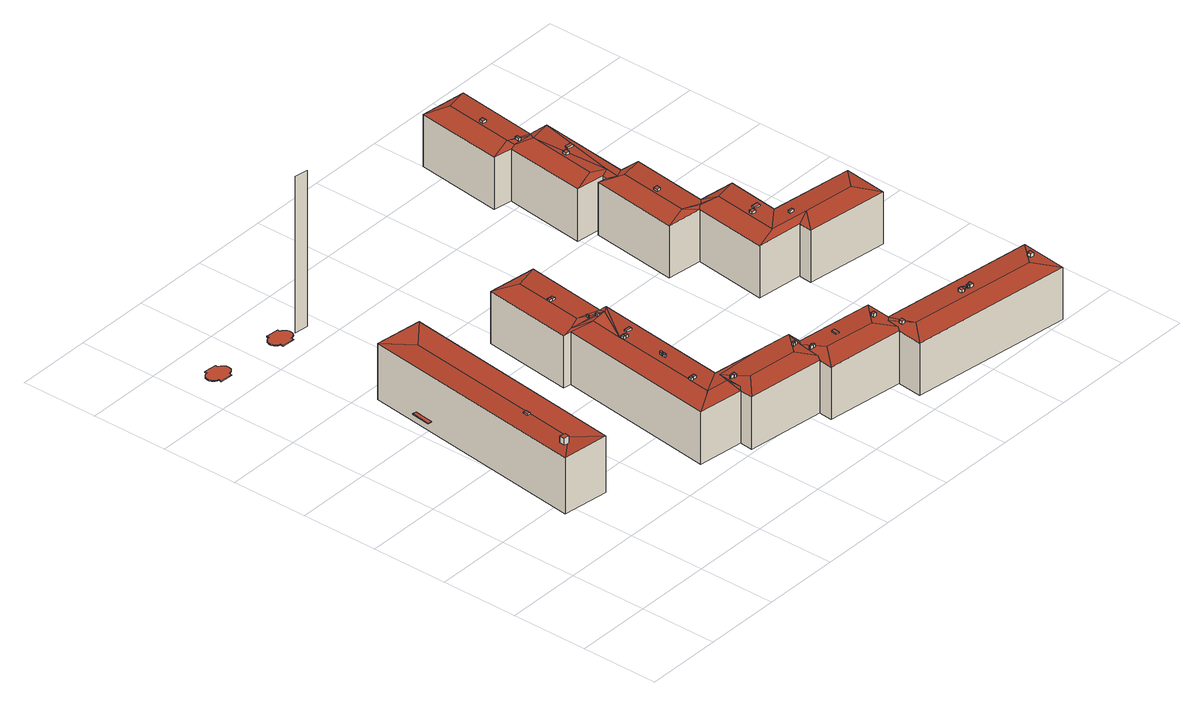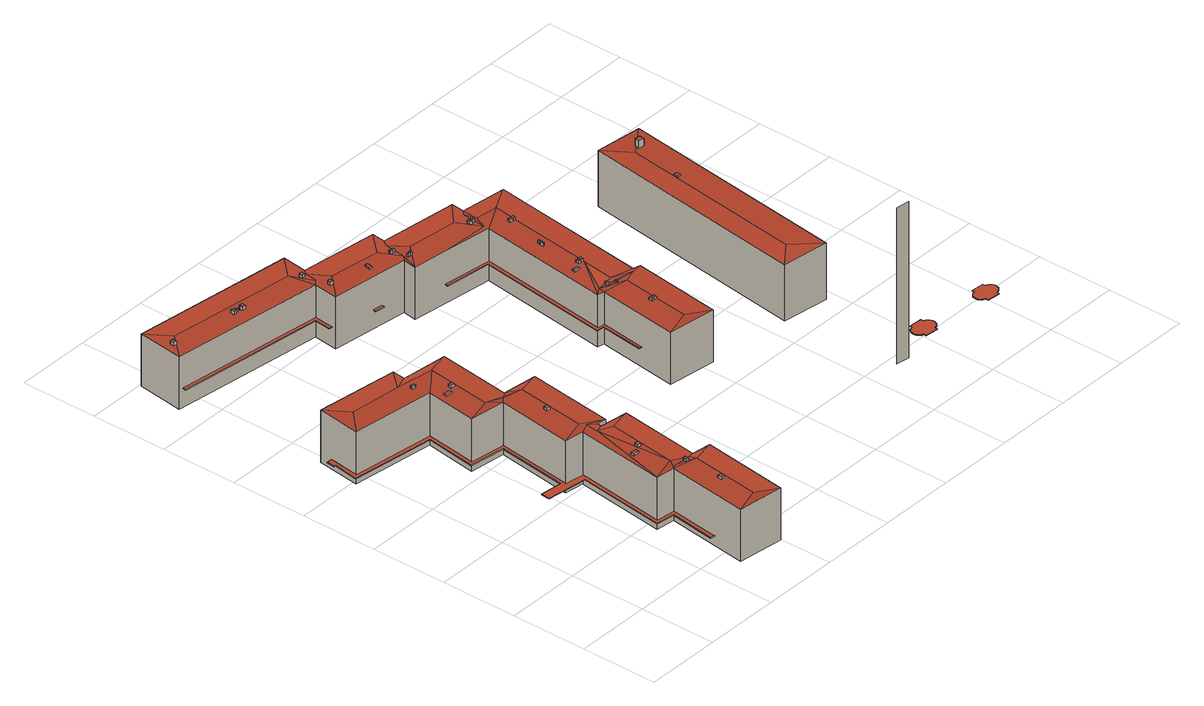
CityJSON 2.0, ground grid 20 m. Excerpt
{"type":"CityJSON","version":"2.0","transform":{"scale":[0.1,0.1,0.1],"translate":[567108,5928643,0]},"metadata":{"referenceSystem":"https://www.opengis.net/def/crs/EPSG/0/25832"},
"CityObjects":{
"building1":{"type":"Building","attributes":{"Grundfläche 2D":"1191.054651","Grundhöhe NN":"2.929"},"children":["building1-1","building1-2"],"geometry":[{"type":"MultiSurface","lod":"3","boundaries":[[[0,1,2,3]]],"semantics":{"surfaces":[{"type":"WallSurface"}],"values":[0]}}]},
"building1-1":{"type":"BuildingInstallation","parents":["building1"],"geometry":[{"type":"MultiSurface","lod":"3","boundaries":[[[4,5,6,7,8,9,10,11,12,13,14,15,16,17,18,19,20,21,22,23,24,25,26,27,28,29,30,31,32,33,34,35,36,37,38,39,40,41,42,43,44,45,46,47,48,49,50,51,52,53,54,55,56,57,58,59,60,61,62,63,64,65,66,67,68,69,70,71,72,73,74,75,76,77,78,79,80,81,82,83,84,85,86,87]],[[88,89,9,8]],[[89,90,10,9]],[[90,91,11,10]],[[91,92,12,11]],[[92,93,13,12]],[[93,94,14,13]],[[94,95,15,14]],[[95,96,16,15]],[[96,97,17,16]],[[97,98,18,17]],[[98,99,19,18]],[[99,100,20,19]],[[100,101,21,20]],[[101,102,22,21]],[[102,103,23,22]],[[103,104,24,23]],[[104,105,25,24]],[[105,106,26,25]],[[106,107,27,26]],[[107,108,28,27]],[[108,109,29,28]],[[109,110,30,29]],[[110,111,31,30]],[[111,112,32,31]],[[112,113,33,32]],[[113,114,34,33]],[[114,115,35,34]],[[115,116,36,35]],[[116,117,37,36]],[[117,118,38,37]],[[118,119,39,38]],[[119,120,40,39]],[[120,121,41,40]],[[121,122,42,41]],[[122,123,43,42]],[[123,124,44,43]],[[124,125,45,44]],[[125,126,46,45]],[[126,127,47,46]],[[127,128,48,47]],[[128,129,49,48]],[[129,130,50,49]],[[130,131,51,50]],[[131,132,52,51]],[[132,133,53,52]],[[133,134,54,53]],[[134,135,55,54]],[[135,136,56,55]],[[136,137,57,56]],[[137,138,58,57]],[[138,139,59,58]],[[139,140,60,59]],[[140,141,61,60]],[[141,142,62,61]],[[142,143,63,62]],[[143,144,64,63]],[[144,145,65,64]],[[145,146,66,65]],[[146,147,67,66]],[[147,148,68,67]],[[148,149,69,68]],[[149,150,70,69]],[[150,151,71,70]],[[151,152,72,71]],[[152,153,73,72]],[[153,154,74,73]],[[154,155,75,74]],[[155,156,76,75]],[[156,157,77,76]],[[157,158,78,77]],[[158,159,79,78]],[[159,160,80,79]],[[160,161,81,80]],[[161,162,82,81]],[[162,163,83,82]],[[163,164,84,83]],[[164,165,85,84]],[[165,166,86,85]],[[166,167,87,86]],[[167,168,4,87]],[[168,169,5,4]],[[169,170,6,5]],[[170,171,7,6]],[[171,88,8,7]],[[161,160,159,158,157,156,155,154,153,152,151,150,149,148,147,146,145,144,143,142,141,140,139,138,137,136,135,134,133,132,131,130,129,128,127,126,125,124,123,122,121,120,119,118,117,116,115,114,113,112,111,110,109,108,107,106,105,104,103,102,101,100,99,98,97,96,95,94,93,92,91,90,89,88,171,170,169,168,167,166,165,164,163,162]]],"semantics":{"surfaces":[{"type":"RoofSurface"},{"type":"WallSurface"},{"type":"OuterCeilingSurface"}],"values":[0,1,1,1,1,1,1,1,1,1,1,1,1,1,1,1,1,1,1,1,1,1,1,1,1,1,1,1,1,1,1,1,1,1,1,1,1,1,1,1,1,1,1,1,1,1,1,1,1,1,1,1,1,1,1,1,1,1,1,1,1,1,1,1,1,1,1,1,1,1,1,1,1,1,1,1,1,1,1,1,1,1,1,1,1,2]}}]},
"building1-2":{"type":"BuildingInstallation","parents":["building1"],"geometry":[{"type":"MultiSurface","lod":"3","boundaries":[[[172,173,174,175,176,177,178,179,180,181,182,183,184,185,186,187,188,189,190,191,192,193,194,195,196,197,198,199,200,201,202,203,204,205,206,207,208,209,210,211,212,213,214,215,216,217,218,219,220,221,222,223,224,225,226,227,228,229,230,231,232,233,234,235,236,237,238,239,240,241,242,243,244,245,246,247,248,249,250,251,252]],[[253,254,182,181]],[[254,255,183,182]],[[255,256,184,183]],[[256,257,185,184]],[[257,258,186,185]],[[258,259,187,186]],[[259,260,188,187]],[[260,261,189,188]],[[261,262,190,189]],[[262,263,191,190]],[[263,264,192,191]],[[264,265,193,192]],[[265,266,194,193]],[[266,267,195,194]],[[267,268,196,195]],[[268,269,197,196]],[[269,270,198,197]],[[270,271,199,198]],[[271,272,200,199]],[[272,273,201,200]],[[273,274,202,201]],[[274,275,203,202]],[[275,276,204,203]],[[276,277,205,204]],[[277,278,206,205]],[[278,279,207,206]],[[279,280,208,207]],[[280,281,209,208]],[[281,282,210,209]],[[282,283,211,210]],[[283,284,212,211]],[[284,285,213,212]],[[285,286,214,213]],[[286,287,215,214]],[[287,288,216,215]],[[288,289,217,216]],[[289,290,218,217]],[[290,291,219,218]],[[291,292,220,219]],[[292,293,221,220]],[[293,294,222,221]],[[294,295,223,222]],[[295,296,224,223]],[[296,297,225,224]],[[297,298,226,225]],[[298,299,227,226]],[[299,300,228,227]],[[300,301,229,228]],[[301,302,230,229]],[[302,303,231,230]],[[303,304,232,231]],[[304,305,233,232]],[[305,306,234,233]],[[306,307,235,234]],[[307,308,236,235]],[[308,309,237,236]],[[309,310,238,237]],[[310,311,239,238]],[[311,312,240,239]],[[312,313,241,240]],[[313,314,242,241]],[[314,315,243,242]],[[315,316,244,243]],[[316,317,245,244]],[[317,318,246,245]],[[318,319,247,246]],[[319,320,248,247]],[[320,321,249,248]],[[321,322,250,249]],[[322,323,251,250]],[[323,324,252,251]],[[324,325,172,252]],[[325,326,173,172]],[[326,327,174,173]],[[327,328,175,174]],[[328,329,176,175]],[[329,330,177,176]],[[330,331,332,179,178,177]],[[332,333,180,179]],[[333,253,181,180]],[[318,317,316,315,314,313,312,311,310,309,308,307,306,305,304,303,302,301,300,299,298,297,296,295,294,293,292,291,290,289,288,287,286,285,284,283,282,281,280,279,278,277,276,275,274,273,272,271,270,269,268,267,266,265,264,263,262,261,260,259,258,257,256,255,254,253,333,332,331,330,329,328,327,326,325,324,323,322,321,320,319]]],"semantics":{"surfaces":[{"type":"RoofSurface"},{"type":"WallSurface"},{"type":"OuterCeilingSurface"}],"values":[0,1,1,1,1,1,1,1,1,1,1,1,1,1,1,1,1,1,1,1,1,1,1,1,1,1,1,1,1,1,1,1,1,1,1,1,1,1,1,1,1,1,1,1,1,1,1,1,1,1,1,1,1,1,1,1,1,1,1,1,1,1,1,1,1,1,1,1,1,1,1,1,1,1,1,1,1,1,1,1,1,2]}}]},
"building2":{"type":"Building","attributes":{"Grundfläche 2D":"739.767516","Grundhöhe NN":"1.800"},"children":["building2-1","building2-2","building2-3"],"geometry":[{"type":"Solid","lod":"3","boundaries":[[[[334,335,336,337,338,339]],[[336,335,340]],[[339,338,337,341,334]],[[341,340,335,334]],[[337,336,342,343]],[[341,337,343,344]],[[340,341,344,345]],[[336,340,345,342]],[[343,342,345,344]]]],"semantics":{"surfaces":[{"type":"RoofSurface"},{"type":"WallSurface"},{"type":"GroundSurface"}],"values":[[0,0,0,0,1,1,1,1,2]]}}]},
"building2-1":{"type":"BuildingInstallation","parents":["building2"],"geometry":[{"type":"MultiSurface","lod":"3","boundaries":[[[346,347,348,349]],[[349,348,350,351]],[[346,349,351,352]],[[347,346,352,353]],[[348,347,353,350]]],"semantics":{"surfaces":[{"type":"RoofSurface"},{"type":"WallSurface"}],"values":[0,1,1,1,1]}}]},
"building2-2":{"type":"BuildingInstallation","parents":["building2"],"geometry":[{"type":"MultiSurface","lod":"3","boundaries":[[[354,355,356,357]],[[358,359,355,354]],[[338,360,356,355,359]],[[361,357,356,360,339]],[[361,358,354,357]]],"semantics":{"surfaces":[{"type":"RoofSurface"},{"type":"WallSurface"}],"values":[0,1,1,1,1]}}]},
"building2-3":{"type":"BuildingInstallation","parents":["building2"],"geometry":[{"type":"MultiSurface","lod":"3","boundaries":[[[362,363,364,365]],[[366,367,365,364]],[[367,368,362,365]],[[368,369,363,362]],[[369,366,364,363]],[[369,368,367,366]]],"semantics":{"surfaces":[{"type":"RoofSurface"},{"type":"WallSurface"},{"type":"OuterCeilingSurface"}],"values":[0,1,1,1,1,2]}}]},
"building3":{"type":"Building","attributes":{"Grundfläche 2D":"1863.566018","Grundhöhe NN":"0.890"},"children":["building3-1","building3-2","building3-3","building3-4","building3-5","building3-6","building3-7","building3-8","building3-9","building3-10","building3-11","building3-12","building3-13","building3-14","building3-15","building3-16","building3-17","building3-18","building3-19","building3-20","building3-21","building3-22","building3-23","building3-24","building3-25","building3-26","building3-27","building3-28"],"geometry":[{"type":"Solid","lod":"3","boundaries":[[[[370,371,372,373,374,375]],[[370,375,376]],[[377,378,372,371]],[[379,378,377,380,381,382,383,384]],[[380,385,386,381]],[[387,388,389,390,391,385,392]],[[385,391,386]],[[393,394,395,387,392]],[[394,393,396,397,398]],[[397,396,399,400,401]],[[402,403,400,399,404,405,406]],[[404,407,408,405]],[[408,407,409,410,411]],[[408,411,410,409,412,405]],[[403,412,413,401,400]],[[406,405,412,403,402]],[[413,414,398,397,401]],[[415,398,414]],[[415,416,390,389,388,387,395]],[[395,394,398,415]],[[390,416,417,381,386]],[[383,382,381,417,418,379,384]],[[419,420,418]],[[418,420,379]],[[419,373,421,420]],[[375,374,373,419,376]],[[379,420,378]],[[422,372,378,420,423]],[[391,390,386]],[[372,421,373]],[[420,421,372,422,423]],[[371,370,424,425]],[[377,371,425,426]],[[380,377,426,427]],[[385,380,427,428]],[[392,385,428,429]],[[393,392,429,430]],[[396,393,430,431]],[[399,396,431,432]],[[404,399,432,433]],[[407,404,433,434]],[[409,407,434,435]],[[436,412,409,435,437,438]],[[412,436,438,437,439,413]],[[414,413,439,440]],[[415,414,440,441]],[[442,417,416,415,441,443,444]],[[445,418,417,442,444,443,446,447]],[[448,419,418,445,447,446,449,450]],[[419,448,450,449,451,376]],[[370,376,451,424]],[[429,428,427,426,425,424,451,449,446,443,441,440,439,437,435,434,433,432,431,430]]]],"semantics":{"surfaces":[{"type":"RoofSurface"},{"type":"WallSurface"},{"type":"GroundSurface"}],"values":[[0,0,0,0,0,0,0,0,0,0,0,0,0,0,0,0,0,0,0,0,0,0,0,0,0,0,0,0,0,0,0,1,1,1,1,1,1,1,1,1,1,1,1,1,1,1,1,1,1,1,1,2]]}}]},
"building3-1":{"type":"BuildingInstallation","parents":["building3"],"geometry":[{"type":"MultiSurface","lod":"3","boundaries":[[[452,453,454,455]],[[455,454,456,457]],[[452,455,457,458]],[[458,459,453,452]],[[459,456,454,453]]],"semantics":{"surfaces":[{"type":"RoofSurface"},{"type":"WallSurface"}],"values":[0,1,1,1,1]}}]},
"building3-2":{"type":"BuildingInstallation","parents":["building3"],"geometry":[{"type":"MultiSurface","lod":"3","boundaries":[[[460,461,462,463,464,465,466]],[[467,468,462,461]],[[468,469,470,464,463,462]],[[470,471,465,464]],[[472,466,465,471]],[[473,467,461,460]]],"semantics":{"surfaces":[{"type":"RoofSurface"},{"type":"WallSurface"}],"values":[0,1,1,1,1,1]}}]},
"building3-3":{"type":"BuildingInstallation","parents":["building3"],"geometry":[{"type":"MultiSurface","lod":"3","boundaries":[[[474,475,476,477]],[[477,476,478,479]],[[474,477,479,480]],[[475,474,480,481]],[[476,475,481,478]]],"semantics":{"surfaces":[{"type":"RoofSurface"},{"type":"WallSurface"}],"values":[0,1,1,1,1]}}]},
"building3-4":{"type":"BuildingInstallation","parents":["building3"],"geometry":[{"type":"MultiSurface","lod":"3","boundaries":[[[482,483,484,485,486,487]],[[488,483,482,489]],[[490,491,485,484]],[[491,492,486,485]],[[492,493,487,486]],[[493,489,482,487]]],"semantics":{"surfaces":[{"type":"RoofSurface"},{"type":"WallSurface"}],"values":[0,1,1,1,1,1]}}]},
"building3-5":{"type":"BuildingInstallation","parents":["building3"],"geometry":[{"type":"MultiSurface","lod":"3","boundaries":[[[494,495,496,497,498,499]],[[500,501,497,496]],[[501,502,498,497]],[[494,499,498,502,406,503]],[[503,402,500,496,495,494]]],"semantics":{"surfaces":[{"type":"RoofSurface"},{"type":"WallSurface"}],"values":[0,1,1,1,1]}}]},
"building3-6":{"type":"BuildingInstallation","parents":["building3"],"geometry":[{"type":"MultiSurface","lod":"3","boundaries":[[[504,505,506,507]],[[507,506,508,509]],[[504,507,509,510]],[[505,504,510,511]],[[506,505,511,508]]],"semantics":{"surfaces":[{"type":"RoofSurface"},{"type":"WallSurface"}],"values":[0,1,1,1,1]}}]},
"building3-7":{"type":"BuildingInstallation","parents":["building3"],"geometry":[{"type":"MultiSurface","lod":"3","boundaries":[[[512,513,514,515]],[[515,514,516,517]],[[512,515,517,518]],[[513,512,518,519]],[[514,513,519,516]]],"semantics":{"surfaces":[{"type":"RoofSurface"},{"type":"WallSurface"}],"values":[0,1,1,1,1]}}]},
"building3-8":{"type":"BuildingInstallation","parents":["building3"],"geometry":[{"type":"MultiSurface","lod":"3","boundaries":[[[520,521,484,483]],[[488,522,520,483]],[[522,523,521,520]],[[523,490,484,521]]],"semantics":{"surfaces":[{"type":"RoofSurface"},{"type":"WallSurface"}],"values":[0,1,1,1]}}]},
"building3-9":{"type":"BuildingInstallation","parents":["building3"],"geometry":[{"type":"MultiSurface","lod":"3","boundaries":[[[524,525,526,527]],[[526,525,528,529]],[[527,526,529,530]],[[524,527,530,531]],[[525,524,531,528]]],"semantics":{"surfaces":[{"type":"RoofSurface"},{"type":"WallSurface"}],"values":[0,1,1,1,1]}}]},
"building3-10":{"type":"BuildingInstallation","parents":["building3"],"geometry":[{"type":"MultiSurface","lod":"3","boundaries":[[[532,533,534,535,536]],[[410,537,534,533,538]],[[537,411,539,536,535,534]],[[539,540,532,536]],[[540,538,533,532]]],"semantics":{"surfaces":[{"type":"RoofSurface"},{"type":"WallSurface"}],"values":[0,1,1,1,1]}}]},
"building3-11":{"type":"BuildingInstallation","parents":["building3"],"geometry":[{"type":"MultiSurface","lod":"3","boundaries":[[[541,542,543,544]],[[545,546,541,544]],[[546,547,542,541]],[[547,548,543,542]]],"semantics":{"surfaces":[{"type":"RoofSurface"},{"type":"WallSurface"}],"values":[0,1,1,1]}}]},
"building3-12":{"type":"BuildingInstallation","parents":["building3"],"geometry":[{"type":"MultiSurface","lod":"3","boundaries":[[[549,550,551,552]],[[552,551,553,554]],[[549,552,554,555]],[[550,549,555,556]],[[551,550,556,553]]],"semantics":{"surfaces":[{"type":"RoofSurface"},{"type":"WallSurface"}],"values":[0,1,1,1,1]}}]},
"building3-13":{"type":"BuildingInstallation","parents":["building3"],"geometry":[{"type":"MultiSurface","lod":"3","boundaries":[[[557,558,559,560]],[[560,559,561,562]],[[559,558,563,561]],[[557,560,562,564]],[[558,557,564,563]]],"semantics":{"surfaces":[{"type":"RoofSurface"},{"type":"WallSurface"}],"values":[0,1,1,1,1]}}]},
"building3-14":{"type":"BuildingInstallation","parents":["building3"],"geometry":[{"type":"MultiSurface","lod":"3","boundaries":[[[565,566,567,568,569,570,571]],[[572,573,567,566]],[[574,575,569,568]],[[575,576,570,569]],[[576,577,578,565,571,570]],[[578,572,566,565]]],"semantics":{"surfaces":[{"type":"RoofSurface"},{"type":"WallSurface"}],"values":[0,1,1,1,1,1]}}]},
"building3-15":{"type":"BuildingInstallation","parents":["building3"],"geometry":[{"type":"MultiSurface","lod":"3","boundaries":[[[579,544,543,580,581,582]],[[583,545,544,579]],[[543,548,584,580]],[[584,585,581,580]],[[582,581,585,586]],[[579,582,586,583]]],"semantics":{"surfaces":[{"type":"RoofSurface"},{"type":"WallSurface"}],"values":[0,1,1,1,1,1]}}]},
"building3-16":{"type":"BuildingInstallation","parents":["building3"],"geometry":[{"type":"MultiSurface","lod":"3","boundaries":[[[587,588,589,590]],[[588,587,591,592]],[[589,588,592,383]],[[383,382,590,589]],[[587,590,382,591]]],"semantics":{"surfaces":[{"type":"RoofSurface"},{"type":"WallSurface"}],"values":[0,1,1,1,1]}}]},
"building3-17":{"type":"BuildingInstallation","parents":["building3"],"geometry":[{"type":"MultiSurface","lod":"3","boundaries":[[[593,568,567,594]],[[573,595,594,567]],[[595,596,593,594]],[[596,574,568,593]]],"semantics":{"surfaces":[{"type":"RoofSurface"},{"type":"WallSurface"}],"values":[0,1,1,1]}}]},
"building3-18":{"type":"BuildingInstallation","parents":["building3"],"geometry":[{"type":"MultiSurface","lod":"3","boundaries":[[[597,598,599,600,601]],[[602,603,599,598]],[[601,600,599,603,604,605]],[[606,597,601,605]],[[606,602,598,597]]],"semantics":{"surfaces":[{"type":"RoofSurface"},{"type":"WallSurface"}],"values":[0,1,1,1,1]}}]},
"building3-19":{"type":"BuildingInstallation","parents":["building3"],"geometry":[{"type":"MultiSurface","lod":"3","boundaries":[[[607,608,609,610]],[[610,609,611,612]],[[607,610,612,613]],[[608,607,613,614]],[[609,608,614,611]]],"semantics":{"surfaces":[{"type":"RoofSurface"},{"type":"WallSurface"}],"values":[0,1,1,1,1]}}]},
"building3-20":{"type":"BuildingInstallation","parents":["building3"],"geometry":[{"type":"MultiSurface","lod":"3","boundaries":[[[615,616,460,466]],[[472,617,615,466]],[[617,618,616,615]],[[618,473,460,616]]],"semantics":{"surfaces":[{"type":"RoofSurface"},{"type":"WallSurface"}],"values":[0,1,1,1]}}]},
"building3-21":{"type":"BuildingInstallation","parents":["building3"],"geometry":[{"type":"MultiSurface","lod":"3","boundaries":[[[619,620,621,622]],[[622,621,623,624]],[[619,622,624,625]],[[620,619,625,626]],[[621,620,626,623]]],"semantics":{"surfaces":[{"type":"RoofSurface"},{"type":"WallSurface"}],"values":[0,1,1,1,1]}}]},
"building3-22":{"type":"BuildingInstallation","parents":["building3"],"geometry":[{"type":"MultiSurface","lod":"3","boundaries":[[[627,628,629,630]],[[631,632,630,629]],[[633,634,628,627]],[[629,628,634,631]]],"semantics":{"surfaces":[{"type":"RoofSurface"},{"type":"WallSurface"}],"values":[0,1,1,1]}}]},
"building3-23":{"type":"BuildingInstallation","parents":["building3"],"geometry":[{"type":"MultiSurface","lod":"3","boundaries":[[[635,636,637,638]],[[639,640,636,635]],[[422,641,637,636,640]],[[641,642,638,637]],[[423,639,635,638,642]]],"semantics":{"surfaces":[{"type":"RoofSurface"},{"type":"WallSurface"}],"values":[0,1,1,1,1]}}]},
"building3-24":{"type":"BuildingInstallation","parents":["building3"],"geometry":[{"type":"MultiSurface","lod":"3","boundaries":[[[643,644,645,646,647]],[[648,388,649,645,644,643]],[[650,646,645,649,389]],[[650,651,647,646]],[[651,648,643,647]]],"semantics":{"surfaces":[{"type":"RoofSurface"},{"type":"WallSurface"}],"values":[0,1,1,1,1]}}]},
"building3-25":{"type":"BuildingInstallation","parents":["building3"],"geometry":[{"type":"MultiSurface","lod":"3","boundaries":[[[652,653,627,630]],[[632,654,652,630]],[[653,652,654,655]],[[655,633,627,653]]],"semantics":{"surfaces":[{"type":"RoofSurface"},{"type":"WallSurface"}],"values":[0,1,1,1]}}]},
"building3-26":{"type":"BuildingInstallation","parents":["building3"],"geometry":[{"type":"MultiSurface","lod":"3","boundaries":[[[656,657,658,659,660,436]],[[661,438,436,660]],[[438,662,656,436]],[[662,663,657,656]],[[663,664,658,657]],[[664,665,659,658]],[[665,661,660,659]],[[665,664,663,662,438,661]]],"semantics":{"surfaces":[{"type":"RoofSurface"},{"type":"WallSurface"},{"type":"OuterCeilingSurface"}],"values":[0,1,1,1,1,1,1,2]}}]},
"building3-27":{"type":"BuildingInstallation","parents":["building3"],"geometry":[{"type":"MultiSurface","lod":"3","boundaries":[[[666,667,668,669]],[[670,671,668,667]],[[671,672,669,668]],[[672,673,666,669]],[[673,670,667,666]],[[670,673,672,671]]],"semantics":{"surfaces":[{"type":"RoofSurface"},{"type":"WallSurface"},{"type":"OuterCeilingSurface"}],"values":[0,1,1,1,1,2]}}]},
"building3-28":{"type":"BuildingInstallation","parents":["building3"],"geometry":[{"type":"MultiSurface","lod":"3","boundaries":[[[674,675,676,677,678,679,680,448,445,442]],[[681,450,448,680]],[[450,447,445,448]],[[447,444,442,445]],[[444,682,674,442]],[[682,683,675,674]],[[683,684,676,675]],[[684,685,677,676]],[[685,686,678,677]],[[686,687,679,678]],[[687,681,680,679]],[[450,681,687,686,685,684,683,682,444,447]]],"semantics":{"surfaces":[{"type":"RoofSurface"},{"type":"WallSurface"},{"type":"OuterCeilingSurface"}],"values":[0,1,1,1,1,1,1,1,1,1,1,2]}}]},
"building4":{"type":"Building","attributes":{"Grundfläche 2D":"1320.081757","Grundhöhe NN":"0.844"},"children":["building4-1","building4-2","building4-3","building4-4","building4-5","building4-6","building4-7","building4-8","building4-9"],"geometry":[{"type":"Solid","lod":"3","boundaries":[[[[688,689,690]],[[691,692,693,694]],[[694,693,689,688]],[[692,691,695,696,697]],[[698,699,696,695]],[[698,700,701,699]],[[702,701,700]],[[702,703,704,705]],[[705,706,707,701,702]],[[708,704,703]],[[709,708,710,711,712]],[[708,709,704]],[[713,714,711,710]],[[715,714,713]],[[715,716,717,714]],[[718,717,716]],[[718,719,711,714,717]],[[711,719,720,712]],[[721,712,720]],[[706,705,704,722,721]],[[721,722,712]],[[707,723,699,701]],[[724,697,723]],[[697,699,723]],[[724,690,689,693]],[[725,726,727,724,693]],[[697,724,727,692]],[[725,693,692,727,726]],[[696,699,697]],[[709,722,704]],[[712,722,709]],[[694,688,728,729]],[[691,694,729,730]],[[695,691,730,731]],[[698,695,731,732]],[[700,698,732,733]],[[702,700,733,734]],[[703,702,734,735]],[[708,703,735,736]],[[710,708,736,737]],[[713,710,737,738]],[[715,713,738,739]],[[716,715,739,740]],[[741,718,716,740,742,743]],[[744,719,718,741,743,742,745,746]],[[747,720,719,744,746,745,748,749]],[[750,721,720,747,749,748,751,752]],[[753,706,721,750,752,751,754,755]],[[756,707,706,753,755,754,757,758]],[[759,723,707,756,758,757,760,761]],[[724,762,763,764,765,690]],[[762,724,723,759,761,760,764,763]],[[688,690,765,728]],[[735,734,733,732,731,730,729,728,765,764,760,757,754,751,748,745,742,740,739,738,737,736]]]],"semantics":{"surfaces":[{"type":"RoofSurface"},{"type":"WallSurface"},{"type":"GroundSurface"}],"values":[[0,0,0,0,0,0,0,0,0,0,0,0,0,0,0,0,0,0,0,0,0,0,0,0,0,0,0,0,0,0,0,1,1,1,1,1,1,1,1,1,1,1,1,1,1,1,1,1,1,1,1,1,1,2]]}}]},
"building4-1":{"type":"BuildingInstallation","parents":["building4"],"geometry":[{"type":"MultiSurface","lod":"3","boundaries":[[[766,767,768,769]],[[769,768,770,771]],[[766,769,771,772]],[[767,766,772,773]],[[768,767,773,770]]],"semantics":{"surfaces":[{"type":"RoofSurface"},{"type":"WallSurface"}],"values":[0,1,1,1,1]}}]},
"building4-2":{"type":"BuildingInstallation","parents":["building4"],"geometry":[{"type":"MultiSurface","lod":"3","boundaries":[[[774,775,776,777]],[[777,776,778,779]],[[774,777,779,780]],[[775,774,780,781]],[[776,775,781,778]]],"semantics":{"surfaces":[{"type":"RoofSurface"},{"type":"WallSurface"}],"values":[0,1,1,1,1]}}]},
"building4-3":{"type":"BuildingInstallation","parents":["building4"],"geometry":[{"type":"MultiSurface","lod":"3","boundaries":[[[782,783,784,785]],[[785,784,786,787]],[[782,785,787,788]],[[783,782,788,789]],[[784,783,789,786]]],"semantics":{"surfaces":[{"type":"RoofSurface"},{"type":"WallSurface"}],"values":[0,1,1,1,1]}}]},
"building4-4":{"type":"BuildingInstallation","parents":["building4"],"geometry":[{"type":"MultiSurface","lod":"3","boundaries":[[[790,791,792,793]],[[793,792,794,795]],[[790,793,795,796]],[[791,790,796,797]],[[792,791,797,794]]],"semantics":{"surfaces":[{"type":"RoofSurface"},{"type":"WallSurface"}],"values":[0,1,1,1,1]}}]},
"building4-5":{"type":"BuildingInstallation","parents":["building4"],"geometry":[{"type":"MultiSurface","lod":"3","boundaries":[[[798,799,800,801]],[[801,800,802,803]],[[798,801,803,804]],[[799,798,804,805]],[[800,799,805,802]]],"semantics":{"surfaces":[{"type":"RoofSurface"},{"type":"WallSurface"}],"values":[0,1,1,1,1]}}]},
"building4-6":{"type":"BuildingInstallation","parents":["building4"],"geometry":[{"type":"MultiSurface","lod":"3","boundaries":[[[806,807,808,809]],[[809,808,810,811]],[[811,812,806,809]],[[807,806,812,813]],[[813,810,808,807]]],"semantics":{"surfaces":[{"type":"RoofSurface"},{"type":"WallSurface"}],"values":[0,1,1,1,1]}}]},
"building4-7":{"type":"BuildingInstallation","parents":["building4"],"geometry":[{"type":"MultiSurface","lod":"3","boundaries":[[[814,815,816,817]],[[817,816,818,819]],[[814,817,819,820]],[[815,814,820,821]],[[816,815,821,818]]],"semantics":{"surfaces":[{"type":"RoofSurface"},{"type":"WallSurface"}],"values":[0,1,1,1,1]}}]},
"building4-8":{"type":"BuildingInstallation","parents":["building4"],"geometry":[{"type":"MultiSurface","lod":"3","boundaries":[[[822,823,824,825]],[[823,822,826,725]],[[725,827,824,823]],[[827,828,825,824]],[[726,826,822,825,828]]],"semantics":{"surfaces":[{"type":"RoofSurface"},{"type":"WallSurface"}],"values":[0,1,1,1,1]}}]},
"building4-9":{"type":"BuildingInstallation","parents":["building4"],"geometry":[{"type":"MultiSurface","lod":"3","boundaries":[[[829,830,831,832,833,834,835,836,837,838,839,840,841,842,843,762,759,756,753,750,747,744,741,844]],[[845,763,762,843]],[[763,761,759,762]],[[761,758,756,759]],[[758,755,753,756]],[[755,752,750,753]],[[752,749,747,750]],[[749,746,744,747]],[[746,743,741,744]],[[743,846,844,741]],[[846,847,829,844]],[[847,848,830,829]],[[848,849,831,830]],[[849,850,832,831]],[[850,851,833,832]],[[851,852,834,833]],[[852,853,835,834]],[[853,854,836,835]],[[854,855,837,836]],[[855,856,838,837]],[[856,857,839,838]],[[857,858,840,839]],[[858,859,841,840]],[[859,860,842,841]],[[860,845,843,842]],[[746,749,752,755,758,761,763,845,860,859,858,857,856,855,854,853,852,851,850,849,848,847,846,743]]],"semantics":{"surfaces":[{"type":"RoofSurface"},{"type":"WallSurface"},{"type":"OuterCeilingSurface"}],"values":[0,1,1,1,1,1,1,1,1,1,1,1,1,1,1,1,1,1,1,1,1,1,1,1,1,2]}}]}
},
"vertices":[
[341,1243,446],[306,1247,446],[306,1247,29],[341,1243,29],
[62,1262,63],[60,1262,63],[59,1263,63],[60,1270,63],[33,1273,63],[33,1272,63],[26,1272,63],[26,1266,63],[24,1266,63],[23,1265,63],[21,1265,63],[19,1264,63],[18,1264,63],[17,1263,63],[16,1263,63],[16,1262,63],[15,1262,63],[14,1261,63],[13,1260,63],[12,1259,63],[11,1258,63],[11,1257,63],[10,1257,63],[10,1255,63],[9,1254,63],[9,1252,63],[8,1250,63],[8,1249,63],[8,1247,63],[8,1246,63],[8,1244,63],[9,1243,63],[9,1241,63],[10,1240,63],[10,1239,63],[11,1238,63],[11,1237,63],[12,1236,63],[13,1235,63],[14,1234,63],[15,1233,63],[17,1232,63],[18,1231,63],[20,1230,63],[21,1230,63],[23,1230,63],[22,1222,63],[55,1219,63],[56,1227,63],[57,1227,63],[59,1227,63],[61,1227,63],[62,1228,63],[64,1229,63],[65,1230,63],[66,1230,63],[67,1231,63],[68,1232,63],[69,1233,63],[70,1234,63],[71,1235,63],[71,1236,63],[72,1237,63],[72,1239,63],[73,1240,63],[73,1242,63],[73,1243,63],[73,1245,63],[73,1246,63],[73,1248,63],[73,1250,63],[72,1251,63],[72,1252,63],[72,1253,63],[71,1254,63],[70,1255,63],[70,1256,63],[69,1257,63],[68,1258,63],[67,1258,63],[67,1259,63],[66,1259,63],[65,1260,63],[63,1261,63],[33,1273,61],[33,1272,61],[26,1272,61],[26,1266,61],[24,1266,61],[23,1265,61],[21,1265,61],[19,1264,61],[18,1264,61],[17,1263,61],[16,1263,61],[16,1262,61],[15,1262,61],[14,1261,61],[13,1260,61],[12,1259,61],[11,1258,61],[11,1257,61],[10,1257,61],[10,1255,61],[9,1254,61],[9,1252,61],[8,1250,61],[8,1249,61],[8,1247,61],[8,1246,61],[8,1244,61],[9,1243,61],[9,1241,61],[10,1240,61],[10,1239,61],[11,1238,61],[11,1237,61],[12,1236,61],[13,1235,61],[14,1234,61],[15,1233,61],[17,1232,61],[18,1231,61],[20,1230,61],[21,1230,61],[23,1230,61],[22,1222,61],[55,1219,61],[56,1227,61],[57,1227,61],[59,1227,61],[61,1227,61],[62,1228,61],[64,1229,61],[65,1230,61],[66,1230,61],[67,1231,61],[68,1232,61],[69,1233,61],[70,1234,61],[71,1235,61],[71,1236,61],[72,1237,61],[72,1239,61],[73,1240,61],[73,1242,61],[73,1243,61],[73,1245,61],[73,1246,61],[73,1248,61],[73,1250,61],[72,1251,61],[72,1252,61],[72,1253,61],[71,1254,61],[70,1255,61],[70,1256,61],[69,1257,61],[68,1258,61],[67,1258,61],[67,1259,61],[66,1259,61],[65,1260,61],[63,1261,61],[62,1262,61],[60,1262,61],[59,1263,61],[60,1270,61],
[257,1243,63],[256,1244,63],[254,1245,63],[253,1245,63],[251,1246,63],[252,1253,63],[220,1256,63],[219,1256,63],[219,1254,63],[218,1254,63],[218,1249,63],[216,1249,63],[215,1248,63],[213,1248,63],[211,1247,63],[210,1247,63],[208,1246,63],[207,1245,63],[206,1244,63],[205,1243,63],[205,1242,63],[203,1241,63],[203,1240,63],[202,1238,63],[201,1237,63],[201,1235,63],[200,1234,63],[200,1232,63],[200,1231,63],[200,1229,63],[200,1227,63],[201,1226,63],[201,1224,63],[202,1223,63],[202,1221,63],[203,1220,63],[204,1219,63],[204,1218,63],[206,1217,63],[207,1216,63],[208,1215,63],[210,1214,63],[211,1213,63],[213,1213,63],[214,1213,63],[214,1205,63],[247,1202,63],[248,1210,63],[250,1210,63],[251,1210,63],[253,1210,63],[254,1211,63],[256,1212,63],[257,1212,63],[258,1213,63],[259,1213,63],[259,1214,63],[260,1215,63],[261,1216,63],[262,1216,63],[262,1217,63],[263,1219,63],[264,1220,63],[264,1222,63],[265,1223,63],[265,1225,63],[265,1226,63],[266,1228,63],[265,1229,63],[265,1231,63],[265,1232,63],[264,1234,63],[264,1236,63],[263,1236,63],[263,1237,63],[262,1238,63],[262,1239,63],[261,1239,63],[261,1240,63],[260,1241,63],[258,1242,63],[218,1254,61],[218,1249,61],[216,1249,61],[215,1248,61],[213,1248,61],[211,1247,61],[210,1247,61],[208,1246,61],[207,1245,61],[206,1244,61],[205,1243,61],[205,1242,61],[203,1241,61],[203,1240,61],[202,1238,61],[201,1237,61],[201,1235,61],[200,1234,61],[200,1232,61],[200,1231,61],[200,1229,61],[200,1227,61],[201,1226,61],[201,1224,61],[202,1223,61],[202,1221,61],[203,1220,61],[204,1219,61],[204,1218,61],[206,1217,61],[207,1216,61],[208,1215,61],[210,1214,61],[211,1213,61],[213,1213,61],[214,1213,61],[214,1205,61],[247,1202,61],[248,1210,61],[250,1210,61],[251,1210,61],[253,1210,61],[254,1211,61],[256,1212,61],[257,1212,61],[258,1213,61],[259,1213,61],[259,1214,61],[260,1215,61],[261,1216,61],[262,1216,61],[262,1217,61],[263,1219,61],[264,1220,61],[264,1222,61],[265,1223,61],[265,1225,61],[265,1226,61],[266,1228,61],[265,1229,61],[265,1231,61],[265,1232,61],[264,1234,61],[264,1236,61],[263,1236,61],[263,1237,61],[262,1238,61],[262,1239,61],[261,1239,61],[261,1240,61],[260,1241,61],[258,1242,61],[257,1243,61],[256,1244,61],[254,1245,61],[253,1245,61],[251,1246,61],[252,1253,61],[220,1256,61],[219,1256,61],[219,1254,61],
[232,406,164],[292,886,164],[237,954,168],[161,356,168],[209,390,165],[215,394,165],[359,938,168],[283,341,168],[237,954,18],[161,356,18],[283,341,18],[359,938,18],
[237,528,168],[246,527,168],[247,539,168],[238,540,168],[247,539,164],[238,540,165],[237,528,165],[246,527,164],
[201,404,184],[200,391,184],[214,389,184],[216,402,184],[201,404,166],[200,391,166],[214,389,165],[216,402,165],
[211,833,48],[204,783,48],[215,781,48],[221,831,48],[215,781,46],[221,831,46],[211,833,46],[204,783,46],
[571,910,148],[542,677,148],[572,683,150],[607,695,152],[618,781,152],[630,876,152],[697,894,148],[562,674,149],[623,661,152],[612,574,152],[509,259,148],[577,295,152],[584,348,152],[585,357,152],[611,565,152],[629,244,148],[635,288,152],[681,261,152],[663,291,150],[662,292,150],[646,319,149],[640,254,149],[625,210,148],[829,185,148],[840,201,149],[813,247,152],[825,150,148],[877,205,152],[848,256,149],[1028,124,148],[1038,137,149],[1010,187,152],[1057,142,150],[1043,169,149],[1020,60,148],[1071,114,152],[1058,140,151],[1446,6,148],[1410,70,152],[1461,127,148],[1430,93,150],[1429,92,150],[1055,178,148],[1062,242,148],[859,268,148],[863,303,148],[775,314,148],[645,331,148],[689,679,148],[670,682,148],[669,667,150],[652,675,150],[645,671,150],[649,670,150],[571,910,9],[542,677,9],[562,674,9],[509,259,9],[629,244,9],[625,210,9],[829,185,9],[825,150,9],[1028,124,9],[1020,60,9],[1446,6,9],[1461,127,9],[1055,178,62],[1055,178,9],[1055,178,60],[1062,242,9],[859,268,9],[863,303,9],[645,331,62],[645,331,9],[645,331,60],[689,679,62],[689,679,9],[689,679,60],[670,682,62],[670,682,9],[670,682,60],[697,894,9],
[1030,199,159],[1038,198,159],[1039,207,159],[1031,208,159],[1039,207,150],[1031,208,150],[1030,199,150],[1038,198,150],
[855,226,158],[855,225,158],[860,225,158],[861,230,158],[861,231,158],[856,232,158],[856,231,158],[855,225,150],[860,225,150],[861,230,150],[861,231,150],[856,232,150],[856,231,150],[855,226,150],
[601,355,158],[593,356,158],[592,349,158],[600,348,158],[592,349,151],[600,348,151],[601,355,151],[593,356,151],
[1234,110,159],[1234,113,159],[1234,118,159],[1235,120,159],[1226,121,159],[1225,111,159],[1234,113,151],[1234,110,151],[1234,118,150],[1235,120,150],[1226,121,150],[1225,111,151],
[1058,142,159],[1057,142,159],[1050,143,159],[1049,133,159],[1057,133,159],[1058,140,159],[1050,143,150],[1049,133,150],[1057,133,151],[1058,142,150],
[618,451,158],[622,451,158],[623,458,158],[618,459,158],[623,458,150],[618,459,150],[618,451,150],[622,451,150],
[620,469,158],[619,462,158],[624,461,158],[625,469,158],[624,461,150],[625,469,150],[620,469,150],[619,462,150],
[1239,112,159],[1239,117,159],[1239,112,151],[1239,117,150],
[655,585,154],[640,586,154],[640,579,154],[654,577,154],[640,586,150],[640,579,150],[654,577,149],[655,585,149],
[1437,82,159],[1438,92,159],[1429,93,159],[1429,92,159],[1428,83,159],[1429,93,150],[1438,92,150],[1428,83,150],[1437,82,150],
[1248,116,159],[1248,111,159],[1252,111,159],[1253,115,159],[1253,115,150],[1248,116,150],[1248,111,151],[1252,111,151],
[928,234,154],[926,219,154],[934,218,154],[936,234,154],[934,218,151],[936,234,150],[928,234,150],[926,219,151],
[649,288,158],[656,287,158],[656,292,158],[649,292,158],[656,292,150],[649,292,149],[656,287,150],[649,288,149],
[832,262,158],[837,262,158],[837,264,158],[838,268,158],[838,269,158],[833,269,158],[833,264,158],[837,262,150],[837,264,150],[838,268,150],[838,269,150],[833,269,150],[833,264,150],[832,262,150],
[1253,117,159],[1252,108,159],[1260,107,159],[1261,117,159],[1253,117,150],[1252,108,151],[1260,107,151],[1261,117,150],
[591,348,158],[592,356,158],[585,357,158],[584,348,158],[591,348,151],[592,356,151],
[845,267,158],[845,263,158],[845,263,149],[845,267,149],
[612,564,158],[618,564,158],[619,573,158],[617,573,158],[613,574,158],[618,564,151],[619,573,151],[617,573,151],[613,574,152],[612,564,152],
[626,564,158],[626,572,158],[621,573,158],[620,565,158],[621,573,151],[620,565,151],[626,564,151],[626,572,151],
[848,231,158],[848,227,158],[848,231,149],[848,227,149],
[628,685,156],[627,679,156],[630,678,156],[631,684,156],[630,678,150],[631,684,151],[628,685,151],[627,679,150],
[627,780,157],[634,779,157],[634,788,157],[628,788,157],[634,788,151],[628,788,151],[627,780,151],[634,779,151],
[650,672,157],[645,673,157],[644,665,157],[649,665,157],[650,672,150],[645,673,150],[644,665,151],[649,665,151],
[662,284,158],[663,291,158],[663,292,158],[657,293,158],[656,284,158],[662,284,150],[663,292,150],[657,293,150],[656,284,150],
[620,789,157],[619,781,157],[620,789,152],[619,781,152],
[1450,128,62],[1452,139,62],[1065,187,62],[1069,229,62],[1061,230,62],[1061,230,60],[1450,128,60],[1452,139,60],[1065,187,60],[1069,229,60],
[928,268,62],[927,259,62],[952,256,62],[953,265,62],[927,259,60],[952,256,60],[953,265,60],[928,268,60],
[775,314,62],[777,323,62],[655,338,62],[699,686,62],[679,688,62],[693,800,62],[685,801,62],[685,801,60],[775,314,60],[777,323,60],[655,338,60],[699,686,60],[679,688,60],[693,800,60],
[1002,1462,147],[1058,1432,152],[1121,1447,147],[1023,1229,147],[1039,1232,149],[1036,1251,152],[973,1236,147],[997,1017,147],[1058,1032,152],[1081,1212,152],[1071,1007,147],[1094,1015,150],[1069,996,147],[1089,981,150],[1045,999,147],[1017,773,147],[1079,788,152],[1101,969,152],[1164,984,147],[1114,991,147],[1109,762,147],[1121,770,148],[1085,571,147],[1148,587,152],[1169,757,152],[1206,557,147],[1248,574,152],[1202,523,147],[1418,495,147],[1384,558,152],[1432,609,147],[1214,637,147],[1232,772,147],[1139,784,147],[1127,774,148],[1144,1228,147],[1094,1234,147],[1054,1243,151],[1060,1240,150],[1084,1229,149],[1002,1462,8],[973,1236,8],[1023,1229,8],[997,1017,8],[1071,1007,8],[1069,996,8],[1045,999,8],[1017,773,8],[1109,762,8],[1085,571,8],[1206,557,8],[1202,523,8],[1418,495,8],[1432,609,34],[1432,609,8],[1432,609,32],[1214,637,34],[1214,637,8],[1214,637,32],[1232,772,34],[1232,772,8],[1232,772,32],[1139,784,34],[1139,784,8],[1139,784,32],[1164,984,34],[1164,984,8],[1164,984,32],[1114,991,34],[1114,991,8],[1114,991,32],[1144,1228,34],[1144,1228,8],[1144,1228,32],[1094,1234,34],[1094,1234,32],[1094,1234,8],[1121,1447,8],
[1116,1137,154],[1100,1139,154],[1099,1130,154],[1115,1128,154],[1099,1130,150],[1115,1128,149],[1116,1137,149],[1100,1139,150],
[1174,665,158],[1164,666,158],[1163,657,158],[1173,656,158],[1163,657,152],[1173,656,151],[1174,665,151],[1164,666,152],
[1106,872,158],[1107,882,158],[1097,883,158],[1096,873,158],[1097,883,152],[1096,873,152],[1106,872,151],[1107,882,151],
[1230,595,157],[1231,601,157],[1221,602,157],[1220,596,157],[1221,602,150],[1220,596,151],[1230,595,151],[1231,601,150],
[1085,1115,158],[1087,1125,158],[1077,1126,158],[1076,1116,158],[1077,1126,152],[1076,1116,152],[1085,1115,151],[1087,1125,151],
[1063,1334,157],[1064,1345,157],[1054,1345,157],[1053,1335,157],[1054,1345,152],[1053,1335,152],[1063,1334,151],[1064,1345,151],
[1202,666,153],[1203,676,153],[1186,678,153],[1185,668,153],[1186,678,150],[1185,668,150],[1202,666,149],[1203,676,149],
[1060,1242,157],[1054,1243,157],[1053,1232,157],[1059,1232,157],[1060,1242,150],[1053,1232,149],[1059,1232,149],
[1437,530,34],[1439,551,34],[1435,552,34],[1445,618,34],[1225,647,34],[1243,780,34],[1150,793,34],[1173,976,34],[1230,970,34],[1232,993,34],[1125,1007,34],[1155,1237,34],[1105,1243,34],[1121,1362,34],[1110,1364,34],[1423,531,34],[1110,1364,32],[1423,531,32],[1437,530,32],[1439,551,32],[1435,552,32],[1445,618,32],[1225,647,32],[1243,780,32],[1150,793,32],[1173,976,32],[1230,970,32],[1232,993,32],[1125,1007,32],[1155,1237,32],[1105,1243,32],[1121,1362,32]
]}
